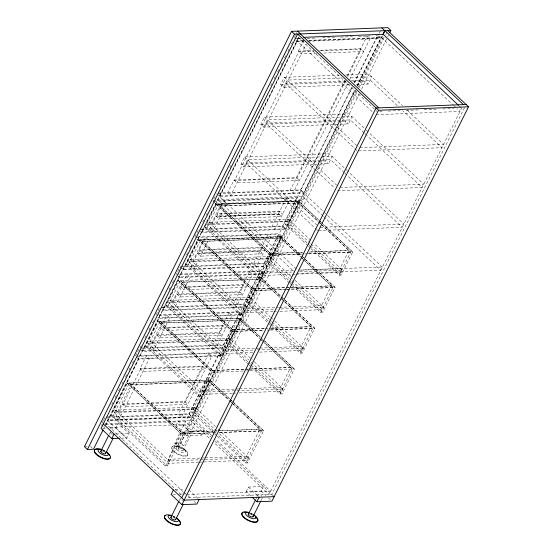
<?xml version="1.0" encoding="UTF-8"?>
<svg xmlns="http://www.w3.org/2000/svg" width="553" height="553" viewBox="0 0 553 553"><rect width="100%" height="100%" fill="white"/><g stroke="black" fill="none" stroke-linecap="round" stroke-linejoin="round"><path stroke-width="0.41" stroke-dasharray="2.77 2.07" d="M103.425 420.453L101.261 424.787L104.227 427.58M103.784 419.727L104.863 417.563M156.001 314.996L159.243 308.498M179.953 266.961L182.919 269.76L267.237 266.505L264.272 263.712L179.953 266.961L176.352 274.184L260.67 270.935L263.636 273.728L179.317 276.984L178.128 275.864M194.898 236.988L198.14 230.49M212.905 200.87L297.224 197.621L300.189 200.414L215.87 203.67L212.905 200.87L215.421 195.817M294.293 37.632L295.371 35.468M295.731 34.742L296.816 32.579M111.713 404.713L112.86 402.411M115.162 397.807L116.31 395.499M118.605 390.895L119.752 388.586M122.054 383.982L123.201 381.674M125.496 377.07L126.644 374.761M128.946 370.157L130.093 367.849M132.388 363.245L133.536 360.936M139.978 348.024L141.112 345.756M144.879 338.201L146.006 335.934M149.02 329.885L150.153 327.618M152.414 323.083L154.301 319.302M168.99 289.827L170.877 286.053M172.384 283.025L174.271 279.244M186.361 255.002L187.495 252.721M189.769 248.159L190.909 245.878M202.681 222.258L203.843 219.935M206.151 215.304L207.306 212.988M219.914 187.695L220.682 186.154M229.91 167.649L231.064 165.333M270.659 85.915L271.813 83.6M274.122 78.975L275.276 76.66M277.578 72.035L278.733 69.719M281.042 65.095L282.196 62.786M284.498 58.155L285.652 55.846M287.961 51.215L289.115 48.906M291.424 44.275L292.572 41.966M298.807 37.023L105.969 423.798L181.909 495.377M103.819 428.409L104.586 426.861M104.952 426.135L298.959 37.016M107.365 418.683L108.554 419.803L138.803 359.125L222.223 355.911L219.258 353.111L136.646 356.298M141.755 349.703L142.944 350.823L159.146 318.314L242.567 315.099L239.601 312.307L156.99 315.493M162.105 308.892L163.287 310.012L179.497 277.509L262.917 274.288L259.951 271.495L177.34 274.682M182.449 268.081L183.637 269.2L198.043 240.306L281.463 237.092L191.967 416.582L108.554 419.803M202.184 232.004L216.05 204.195L299.47 200.974L285.604 228.783L202.184 232.004L200.995 230.884M219.002 194.767L220.191 195.886L297.079 41.675L303.542 41.427M111.402 415.262L113.351 415.185L129.381 383.042L183.292 433.863L167.269 466.006L165.319 466.082L111.402 415.262L127.425 383.118L209.642 379.952L229.709 398.858M145.792 346.282L147.748 346.206L201.658 397.026L199.709 397.102L145.792 346.282L158.22 321.362L240.437 318.189L260.498 337.102M166.142 305.47L168.091 305.394L222.009 356.222L220.059 356.291L166.142 305.47L178.564 280.551L232.481 331.371L263.691 330.169M186.485 264.666L188.442 264.59L242.352 315.41L240.403 315.486L186.485 264.666L198.914 239.746L252.832 290.567L285.763 289.295M205.032 227.463L206.988 227.387L260.898 278.207L258.949 278.283L205.032 227.463L216.562 204.347L298.779 201.181L318.839 220.087M198.797 462.135L168.015 463.324L114.105 412.503L115.273 410.153L194.787 407.091L215.476 426.591M232.336 393.19L202.412 394.344L148.494 343.524L149.663 341.173L229.184 338.111L252.382 359.975M252.686 352.379L222.755 353.533L168.845 302.712L170.013 300.362L249.527 297.3L270.217 316.8M273.03 311.567L243.106 312.721L189.188 261.901L190.356 259.557L269.878 256.488L293.076 278.353M294.998 274.24L261.652 275.525L207.734 224.705L208.903 222.354L288.424 219.292L311.622 241.156M147.748 346.206L160.17 321.286L214.087 372.107M168.091 305.394L180.513 280.475L234.431 331.302M188.442 264.59L200.863 239.67L254.781 290.491M206.988 227.387L218.511 204.278L272.422 255.099M243.928 166.958L247.53 159.734L332.153 156.471L328.551 163.695L243.928 166.958L240.963 164.165L244.564 156.941L329.187 153.679L347.118 170.58M263.781 127.142L267.382 119.918L352.005 116.655L348.404 123.879L263.781 127.142L260.816 124.349L264.417 117.125L349.04 113.863L365.72 129.589M349.448 84.789L283.634 87.326L280.668 84.533L284.27 77.309L338.975 75.201M117.623 411.785L131.13 384.694L209.449 381.674L195.942 408.764L117.623 411.785L115.874 410.132M152.02 342.805L161.918 322.938L240.237 319.917L230.331 339.784L152.02 342.805L150.264 341.153M172.363 301.993L182.269 282.127L260.587 279.113L250.682 298.973L172.363 301.993L170.614 300.341M192.714 261.182L202.612 241.322L280.931 238.302L271.032 258.161L192.714 261.182L190.958 259.53M211.26 223.986L220.26 205.93L298.579 202.91L289.578 220.965L211.26 223.986L209.504 222.334M122.393 403.96L125.358 406.752L187.771 404.347L184.806 401.554L122.393 403.96L116.089 416.603L119.054 419.395L149.303 358.724L146.338 355.925L140.033 368.568L142.999 371.36L205.419 368.955L202.453 366.162L140.033 368.568M156.782 334.98L159.748 337.772L222.161 335.367L219.195 332.574L156.782 334.98L150.478 347.623L153.444 350.415L169.653 317.913L166.688 315.113L160.384 327.756L163.349 330.549L225.762 328.143L222.797 325.351L160.384 327.756M177.133 294.168L180.098 296.968L242.511 294.555L239.546 291.763L177.133 294.168L170.829 306.811L173.794 309.604L189.997 277.101L187.032 274.309L180.727 286.945L183.693 289.744L246.113 287.332L243.147 284.539L180.727 286.945M197.476 253.357L200.442 256.157L262.855 253.751L259.889 250.951L197.476 253.357L191.172 266L194.138 268.793L208.543 239.905L205.578 237.106L199.28 249.749L202.246 252.541L264.659 250.136L261.693 247.343L199.28 249.749M216.023 216.161L218.988 218.953L281.401 216.548L278.436 213.755L216.023 216.161L209.718 228.804L212.684 231.596L226.55 203.787L223.585 200.995L217.281 213.631L220.246 216.43L282.666 214.025L279.7 211.225L217.281 213.631M234.03 180.043L236.995 182.843L299.408 180.437L296.443 177.637L234.03 180.043L227.725 192.686L230.691 195.479L306.099 44.247M316.669 53.316L301.274 53.911L298.309 51.118L304.24 39.222M109.155 434.492L110.296 432.197M283.634 87.326L287.235 80.102L341.941 77.994M110.185 428.063L116.019 427.835L118.273 423.322L129.056 433.483L126.803 437.997L120.139 438.259M345.113 80.019L290.138 190.28L293.104 193.073L348.079 82.812M347.035 76.162L367.026 36.069L369.992 38.862L349.62 79.729M345.48 80.869L296.982 178.149L234.569 180.554L298.848 51.623L314.242 51.028M347.796 76.238L361.268 49.217L320.228 50.8M176.034 425.52L178.287 421.006L189.071 431.174L204.071 430.593L201.824 435.107L186.817 435.688L176.034 425.52L191.041 424.946L201.824 435.107M172.018 446.928L172.19 446.582M106.397 416.976L189.002 413.789L219.258 353.111M140.787 347.996L223.398 344.809L239.601 312.307M161.13 307.185L243.742 303.998L259.951 271.495M181.481 266.373L264.092 263.187L278.498 234.299L281.463 237.092M200.027 229.177L282.638 225.99L296.505 198.181L299.47 200.974M218.034 193.059L300.645 189.873L351.77 87.326M354.079 82.701L377.533 35.662L380.499 38.461L357.044 85.494M359.256 93.747L183.748 445.766L177.741 446.001L174.783 443.202L352.213 87.326M354.521 82.694L378.77 34.058M379.158 33.284L380.699 30.201M169.792 460.953L168.036 459.301L181.543 432.211L213.382 430.987M204.181 391.973L202.426 390.321L212.331 370.455L245.034 369.197M224.525 351.162L222.776 349.51L232.682 329.65L264.521 328.42M244.875 310.351L243.12 308.698L253.025 288.839L285.728 287.574M263.422 273.154L261.673 271.502L270.673 253.447L302.519 252.216M214.239 433.441L191.67 412.165L207.693 380.022L229.011 400.116M248.629 364.462L226.059 343.185L238.488 318.265L259.799 338.36M281.47 296.885L314.698 328.206L302.277 353.125L300.327 353.201L246.41 302.38L258.832 277.461L280.15 297.549M289.323 282.839L266.753 261.569L279.182 236.649L300.493 256.737M307.869 245.643L285.3 224.366L296.83 201.257L318.141 221.345M165.319 466.082L181.343 433.939L212.552 432.736M114.105 412.503L193.619 409.434L194.787 407.091M199.709 397.102L212.131 372.183L158.22 321.362M220.059 356.291L232.481 331.371M240.403 315.486L252.832 290.567M258.949 278.283L270.472 255.175L301.689 253.965M207.734 224.705L287.256 221.635L288.424 219.292M168.015 463.324L169.19 460.974L248.705 457.912L247.537 460.255L203.075 461.969M191.67 412.165L193.619 412.089L209.642 379.952M222.755 353.533L223.93 351.183L253.855 350.035M226.059 343.185L228.009 343.109L240.437 318.189M243.106 312.721L244.274 310.378L275.912 309.155M246.41 302.38L248.359 302.304L260.781 277.385L280.848 296.29M261.652 275.525L262.82 273.175L292.744 272.021M266.753 261.569L268.71 261.493L281.131 236.573L301.191 255.486M285.3 224.366L287.256 224.297L298.779 201.181M220.191 195.886L303.611 192.672L354.736 90.118M177.741 446.001L355.178 90.118M357.487 85.487L382.296 35.731M355.33 90.118L190.591 420.536L210.672 439.462M357.252 86.254L382.275 36.076M174.783 443.202L180.783 442.974L356.291 90.955M358.213 87.091L383.616 36.139M178.17 448.352L187.716 429.211M191.041 424.946L357.259 91.556M359.187 87.692L384.204 37.514M385.745 34.424L387.28 31.341M186.817 435.688L189.071 431.174M361.565 89.116L387.356 37.39M387.736 36.622L388.51 35.074M183.002 450.467L192.541 431.326M356.284 84.526L368.25 84.063L371.851 76.839L348.777 77.731M185.684 450.985L185.863 450.633L184.426 449.264L184.716 449.499M187.356 455.499A8.834 3.595 26.5 0 0 178.018 446.7A8.834 3.595 26.5 0 0 173.683 451.448A8.834 3.595 26.5 0 0 187.356 455.499L187.529 455.154A8.834 3.595 26.5 0 0 178.19 446.347A8.834 3.595 26.5 0 0 173.856 451.096A8.834 3.595 26.5 0 0 187.529 455.154M179.241 500.562L180.389 498.267A2.647 1.078 26.5 0 0 182.614 500.424M205.045 457.877L246.355 456.28L259.862 429.197L217.688 430.822M239.435 388.897L280.744 387.3L290.65 367.441L249.341 369.031M259.786 348.086L301.095 346.489L310.993 326.629L265.385 328.385M279.272 307.309L321.438 305.678L331.344 285.818L290.035 287.408M298.675 270.078L339.984 268.481L348.991 250.426L309.404 251.954M217.37 436.393L245.587 462.985L261.61 430.849L232.142 403.075M251.767 367.413L279.977 394.006L292.399 369.086L262.938 341.312M300.327 353.201L312.749 328.282L280.779 298.143M292.461 285.797L320.671 312.39L333.093 287.47L303.632 259.696M311.007 248.601L339.217 275.194L350.74 252.078L321.279 224.304M239.179 392.927L281.926 391.275L283.101 388.932L253.004 360.563M259.523 352.116L302.277 350.464L303.445 348.12L273.355 319.752M279.873 311.304L322.62 309.659L323.795 307.309L293.698 278.947M295.855 274.205L341.166 272.456L342.342 270.113L314.125 243.52M245.587 462.985L247.537 462.916L263.56 430.773L232.841 401.817M279.977 394.006L281.926 393.936L294.355 369.017L264.887 341.242M320.671 312.39L322.62 312.314L335.049 287.394L304.33 258.438M339.217 275.194L341.166 275.118L352.69 252.002L321.97 223.046M246.126 491.589L248.373 487.075L263.38 486.495L261.127 491.009L246.126 491.589L250.917 496.11M255.901 499.11L257.041 496.808M261.106 500.451L262.253 498.156M296.864 273.486L380.63 270.258L382.247 267.009L326.491 214.446M461.873 107.704L269.034 494.479L214.44 443.015M464.575 107.6L271.737 494.375L186.859 497.645M297.376 38.226L300.818 38.088M294.922 38.848L300.576 38.634M307.178 38.378L316.586 38.012M322.572 37.784L334.537 37.321M340.524 37.092L352.496 36.629M358.475 36.401L370.261 35.945M375.916 35.724L377.533 35.662M302.913 40.563L296.926 40.798L372.867 112.377M308.892 40.334L381.542 37.535L453.087 104.973M303.784 40.887L296.899 41.15L295.71 40.03M308.94 40.687L381.217 37.901L378.252 35.102M307.579 41.268L380.499 38.461M298.309 51.118L313.703 50.523M319.689 50.288L360.729 48.705L363.694 51.505L321.798 53.123M345.812 74.938L368.886 74.047L402.411 105.644M345.445 81.049L285.618 83.351L357.321 150.948L441.944 147.686L402.66 110.655M351.432 80.814L370.234 80.088L398.913 107.13M280.668 84.533L346.482 81.996M353.319 81.726L365.291 81.27L368.25 84.063M379.558 111.395L382.123 111.291M388.109 111.063L400.075 110.6M406.054 110.372L418.02 109.909M424.006 109.681L435.971 109.218M442.808 108.955L453.923 108.526M376.227 114.706L459.992 111.478L456.854 108.519M260.816 124.349L345.438 121.086L348.404 123.879M359.796 147.665L443.561 144.43L406.773 109.757M240.963 164.165L325.586 160.902L328.551 163.695M339.943 187.481L423.709 184.253L368.837 132.526M218.228 193.585L300.825 190.398L303.791 193.197M337.468 190.764L422.091 187.502L367.22 135.775M213.893 201.368L296.505 198.181M220.205 206.034L298.523 203.013M201.078 229.668L282.818 226.516L285.783 229.308L201.465 232.557L200.276 231.444M320.097 227.297L403.856 224.069L347.74 171.167M318.473 230.546L402.238 227.318L347.367 175.591M197.476 236.891L279.217 233.739L282.182 236.532L197.863 239.781M195.886 237.479L278.498 234.299M202.564 241.426L280.876 238.405M270.617 253.551L302.463 252.327M309.348 252.057L348.936 250.537M308.574 253.703L352.69 252.002M304.212 253.979L270.417 255.279L216.506 204.458L298.724 201.285L318.784 220.198M305.076 253.945L307.655 253.848M308.519 253.813L352.641 252.113L323.802 224.926M189.188 261.901L268.71 258.839L289.392 278.339M183.637 269.2L267.058 265.986L264.092 263.187M261.673 271.502L293.512 270.272M301.053 270.141L382.247 267.009M299.567 271.758L342.342 270.113M260.781 277.385L178.508 280.661L232.426 331.482L263.636 330.279M182.214 282.237L260.532 279.217M286.592 287.546L289.171 287.442M252.97 288.949L289.115 287.553M289.979 287.519L331.288 285.929M286.62 289.26L335.049 287.394M285.707 289.406L252.776 290.671L198.859 239.85L281.076 236.684L301.136 255.59M286.565 289.371L334.994 287.505L304.274 258.548M168.845 302.712L248.359 299.643L269.048 319.15M162.188 307.675L243.921 304.523L246.887 307.316L162.568 310.572M163.287 310.012L246.707 306.791L243.742 303.998M243.12 308.698L278.408 307.344M281.021 308.961L323.795 307.309M158.587 314.899L240.32 311.747L243.285 314.539L158.967 317.795M273.887 311.539L276.452 311.436M161.87 323.049L240.182 320.028M232.626 329.754L264.465 328.53M271.35 328.261L310.945 326.733M270.576 329.906L314.698 328.206M267.078 330.148L269.664 330.044M270.521 330.017L314.643 328.309L281.415 296.996M148.494 343.524L228.016 340.454L248.698 359.955M142.702 348.452L223.578 345.335L226.543 348.127L142.225 351.376L139.259 348.584L135.658 355.807L138.236 355.71M142.944 350.823L226.364 347.602L223.398 344.809M222.776 349.51L255.479 348.252M256.343 348.217L258.922 348.12M257.276 349.897L303.445 348.12M139.1 355.676L219.976 352.558L222.942 355.351L138.623 358.6L137.434 357.487M245.898 369.162L248.477 369.065M212.276 370.565L244.979 369.307M245.843 369.273L248.421 369.169M249.285 369.141L290.595 367.545M243.348 370.98L212.082 372.293L158.165 321.473L240.382 318.3L260.442 337.212M246.735 370.959L249.368 370.752M250.177 370.821L294.355 369.017M131.075 384.805L209.393 381.784M202.426 390.321L235.136 389.063M235.993 389.029L238.578 388.925M283.101 388.932L203.58 391.994L149.663 341.173M233.193 393.155L235.758 393.059M107.448 417.467L189.181 414.315L192.147 417.107L107.828 420.356M104.939 423.833L193.287 420.425L210.859 436.994M105.568 424.621L185.58 421.538L188.545 424.331L109.39 427.386M102.685 428.347L106.853 428.188M115.722 434.001L129.056 433.483M214.246 430.953L216.824 430.856M181.488 432.322L213.334 431.098M220.218 430.828L259.806 429.301M219.437 432.474L263.56 430.773M214.225 432.778L181.287 434.05L127.377 383.229L209.594 380.056L229.654 398.969M219.389 432.577L263.505 430.877L232.785 401.92M84.457 446.686L87.028 446.589M168.036 459.301L200.739 458.043M201.603 458.008L204.181 457.905M199.654 462.101L202.218 462.004M175.024 489.903L184.197 489.55M172.778 494.417L176.11 494.292M179.442 494.161L186.112 493.905M186.893 494.458L270.659 491.23L215.428 439.172M176.207 445.898L178.246 446.23M459.101 105.858L461.61 108.229M453.716 105.561L456.225 107.932M298.551 37.549L376.994 111.492M295.89 40.556L297.079 41.675M366.342 130.176L368.215 131.939M364.102 132.838L350.381 119.904L265.765 123.174L334.351 187.826M364.724 133.425L366.591 135.188M284.27 77.309L357.694 146.517M344.249 172.654L330.528 159.727L245.912 162.99L315.749 228.818M344.872 173.241L346.745 175.004M264.417 117.125L336.597 185.158M300.645 189.873L303.611 192.672M325.869 213.859L303.936 193.191L219.32 196.453L297.632 270.272M322.993 215.926L302.318 196.439L217.702 199.702L294.756 272.339M323.616 216.52L380.63 270.258M319.468 220.682L321.348 222.451M319.413 220.792L321.293 222.562M318.77 221.94L320.65 223.709M296.774 201.361L318.086 221.456M318.715 222.043L320.595 223.82M321.224 224.407L350.685 252.182M244.564 156.941L316.745 224.981M316.371 229.405L317.616 230.58M287.823 219.313L289.578 220.965M339.984 268.481L341.74 270.134M287.256 221.635L310.447 243.5M311.076 244.094L341.166 272.456M287.256 224.297L307.316 243.202M307.938 243.797L309.825 245.567M310.447 246.161L341.166 275.118M308.498 246.237L310.378 248.007M282.638 225.99L285.604 228.783M301.82 256.074L303.701 257.85M301.765 256.184L303.645 257.954M301.122 257.332L303.003 259.101M279.127 236.753L300.445 256.848M301.067 257.442L302.947 259.212M303.576 259.806L333.044 287.581M216.506 193.654L219.472 196.446M218.456 204.382L272.373 255.203M216.562 204.347L270.472 255.175M214.861 203.075L216.05 204.195M269.276 256.509L271.032 258.161M321.438 305.678L323.194 307.33M291.901 280.703L322.62 309.659M268.71 261.493L288.77 280.406M289.392 280.993L291.279 282.77M291.901 283.357L322.62 312.314M289.952 283.433L291.832 285.203M208.903 222.354L262.82 273.175M260.733 277.488L280.793 296.401M258.776 277.565L280.094 297.659M280.724 298.247L312.694 328.385M200.808 239.774L254.726 290.595M196.854 239.193L198.043 240.306M270.846 317.387L272.726 319.164M248.933 297.32L250.682 298.973M301.095 346.489L302.844 348.141M269.677 319.738L271.558 321.507M272.18 322.102L302.277 350.464M248.359 302.304L268.419 321.21M269.048 321.805L270.929 323.574M271.558 324.169L302.277 353.125M190.356 259.557L244.274 310.378M261.071 337.8L262.952 339.577M263.581 340.164L294.3 369.121M260.428 338.954L262.309 340.724M238.433 318.376L259.744 338.471M260.373 339.058L262.253 340.835M262.882 341.422L292.35 369.197M178.308 276.389L179.497 277.509M180.465 280.585L234.375 331.406M228.583 338.132L230.331 339.784M280.744 387.3L282.5 388.953M251.207 362.319L281.926 391.275M228.009 343.109L248.076 362.021M248.698 362.616L250.578 364.386M251.207 364.98L281.926 393.936M249.258 365.049L251.138 366.826M170.013 300.362L223.93 351.183M157.964 317.201L159.146 318.314M160.114 321.397L214.032 372.217M230.331 399.453L232.212 401.222M230.283 399.556L232.163 401.333M229.64 400.711L231.52 402.48M207.645 380.132L228.956 400.227M229.585 400.814L231.465 402.591M232.094 403.178L261.555 430.953M217.986 428.955L248.705 457.912M194.193 407.112L195.942 408.764M246.355 456.28L248.103 457.932M193.619 409.434L216.817 431.299M219.327 433.663L247.537 460.255M137.614 358.005L138.803 359.125M193.619 412.089L213.679 431.001M214.308 431.596L216.188 433.365M218.698 435.729L247.537 462.916M214.868 434.029L216.748 435.805M189.002 413.789L191.967 416.582M211.668 435.619L192.209 417.28L107.593 420.543L182.898 491.534M215.255 441.135L274.164 496.663M261.127 491.009L265.924 495.529M268.316 497.79L270.714 500.043M248.373 487.075L257.961 496.11M129.326 383.153L183.237 433.974M127.425 383.118L181.343 433.939M180.783 442.974L183.748 445.766M115.273 410.153L169.19 460.974M113.351 415.185L167.269 466.006M188.96 489.951L197.946 498.426M116.019 427.835L126.803 437.997M187.909 495.599L191.504 498.986M193.903 501.246L196.294 503.507M183.527 492.122L186.036 494.493M90.464 446.458L92.24 448.13M250.233 514.138A2.647 1.078 26.5 0 1 252.514 515.444M258.382 496.366A2.647 1.078 26.5 0 1 258.223 494.873L258.645 494.811A2.647 1.078 26.5 0 1 262.06 496.304M250.205 513.523A8.834 3.595 26.5 0 1 252.279 514.539M250.378 513.177A8.834 3.595 26.5 0 1 252.451 514.193M250.951 513.073A5.654 2.302 26.5 0 1 252.279 513.723M172.812 517.124A2.647 1.078 26.5 0 1 175.101 518.431M172.792 516.509A8.834 3.595 26.5 0 1 174.859 517.525M172.965 516.163A8.834 3.595 26.5 0 1 175.031 517.179M173.531 516.06A5.654 2.302 26.5 0 1 174.859 516.709M102.125 450.909A2.647 1.078 26.5 0 1 104.538 451.967M112.522 434.354A2.647 1.078 26.5 0 1 110.877 433.289M110.531 432.888A2.647 1.078 26.5 0 1 110.427 431.948M102.699 450.439A8.834 3.595 26.5 0 1 104.773 451.455M102.872 450.094A8.834 3.595 26.5 0 1 104.946 451.11M103.446 449.99A5.654 2.302 26.5 0 1 104.766 450.64M140.573 369.072L122.932 404.464L185.345 402.059L202.992 366.667L140.573 369.072M160.923 328.268L157.322 335.484L219.735 333.079L223.336 325.855L160.923 328.268M181.266 287.456L177.672 294.68L240.085 292.274L243.686 285.051L181.266 287.456M199.82 250.253L198.015 253.868L260.428 251.463L262.233 247.848L199.82 250.253M217.82 214.142L216.562 216.672L278.975 214.26L280.24 211.737L217.82 214.142M208.751 353.519L178.501 414.19L181.467 416.99L211.716 356.312L208.751 353.519M229.101 312.708L212.891 345.21L215.857 348.01L232.066 315.507L229.101 312.708M249.444 271.896L233.242 304.406L236.207 307.198L252.41 274.696L249.444 271.896M267.991 234.7L253.585 263.594L256.551 266.387L270.956 237.5L267.991 234.7M285.998 198.589L272.131 226.391L275.097 229.191L288.963 201.382L285.998 198.589M188.552 428.741L188.131 428.803A2.647 1.078 26.5 0 0 188.511 430.497A2.647 1.078 26.5 0 0 191.704 431.796L192.126 431.734A2.647 1.078 26.5 0 0 191.746 430.034A2.647 1.078 26.5 0 0 188.552 428.741M179.013 447.882L178.591 447.944A2.647 1.078 26.5 0 0 178.965 449.637A2.647 1.078 26.5 0 0 182.158 450.937L182.58 450.875A2.647 1.078 26.5 0 0 182.207 449.174A2.647 1.078 26.5 0 0 179.013 447.882M176.746 449.554A5.654 2.302 26.5 0 0 185.49 452.154A5.654 2.302 26.5 0 0 179.518 446.52A5.654 2.302 26.5 0 0 176.746 449.554"/><path stroke-width="0.83" d="M389.665 32.758L390.819 30.443L387.853 27.65L291.535 31.362L84.457 446.686L87.422 449.485L93.429 449.25L103.052 429.951M87.422 449.485L294.5 34.162L390.819 30.443M96.27 454.435L96.443 454.082M100.757 451.338L108.775 435.259M252.12 497.237L256.91 501.751L271.91 501.177L468.543 106.798L378.522 110.268L297.645 34.037L101.019 428.416L111.803 438.577L114.056 434.064M105.582 453.453L113.213 438.135M382.89 34.535L384.819 30.678L381.853 27.878M383.042 34.528L384.964 30.671L463.414 104.614M173.359 489.965L171.112 494.479L181.896 504.647L196.896 504.066L199.149 499.553M166.356 520.497L166.529 520.152M170.842 517.408L178.861 501.329M181.716 497.845L376.095 107.98L466.117 104.51M181.896 504.647L378.522 110.268M175.674 519.516L183.306 504.205M248.262 514.421L255.514 499.871M256.91 501.751L259.157 497.237M253.087 516.53L260.726 501.218M255.949 516.702L255.776 517.048A8.834 3.595 26.5 0 1 256.62 517.94M101.558 450.875L101.171 450.93A2.647 1.078 26.5 0 0 101.552 452.624A2.647 1.078 26.5 0 0 104.745 453.923L105.167 453.861A2.647 1.078 26.5 0 0 105.353 452.755M171.686 516.937L171.264 517A2.647 1.078 26.5 0 0 171.644 518.693A2.647 1.078 26.5 0 0 174.831 519.986L175.253 519.931A2.647 1.078 26.5 0 0 175.64 519.198M249.099 513.951L248.677 514.014A2.647 1.078 26.5 0 0 249.057 515.707A2.647 1.078 26.5 0 0 252.251 517L252.673 516.944A2.647 1.078 26.5 0 0 253.053 516.212M303.673 37.348L383.167 34.279L458.478 105.27M111.803 438.577L119.303 438.287M274.164 496.663L184.142 500.133L103.273 423.902M387.667 30.567L468.543 106.798M297.535 31.134L300.5 33.927M300.348 33.933L378.798 107.876M291.535 31.362L294.5 34.162M254.352 515.396A8.834 3.595 26.5 0 1 254.981 522.018A8.834 3.595 26.5 0 1 242.38 515.272A8.834 3.595 26.5 0 1 249.679 512.894M256.965 518.375A8.834 3.595 26.5 0 1 249.348 521.037A8.834 3.595 26.5 0 1 243.016 512.431M244.385 512.202A8.834 3.595 26.5 0 1 246.12 512.313M253.495 514.49A5.654 2.302 26.5 0 1 254.124 518.728A5.654 2.302 26.5 0 1 246.071 514.781A5.654 2.302 26.5 0 1 249.61 512.59M176.932 518.382A8.834 3.595 26.5 0 1 177.921 525.004A8.834 3.595 26.5 0 1 165.34 518.825A8.834 3.595 26.5 0 1 170.863 515.403M178.806 520.477A8.834 3.595 26.5 0 1 177.921 525.343A8.834 3.595 26.5 0 1 167.2 521.237A8.834 3.595 26.5 0 1 165.596 515.417M176.075 517.477A5.654 2.302 26.5 0 1 176.711 521.714A5.654 2.302 26.5 0 1 168.658 517.76A5.654 2.302 26.5 0 1 172.19 515.569M106.847 452.313A8.834 3.595 26.5 0 1 107.476 458.942A8.834 3.595 26.5 0 1 94.874 452.188A8.834 3.595 26.5 0 1 102.174 449.81M110.323 457.628A8.834 3.595 26.5 0 1 97.867 455.741A8.834 3.595 26.5 0 1 98.614 449.23M108.27 453.972A8.834 3.595 26.5 0 1 109.459 455.292M105.982 451.407A5.654 2.302 26.5 0 1 106.618 455.644A5.654 2.302 26.5 0 1 98.565 451.697A5.654 2.302 26.5 0 1 102.098 449.506"/></g></svg>
